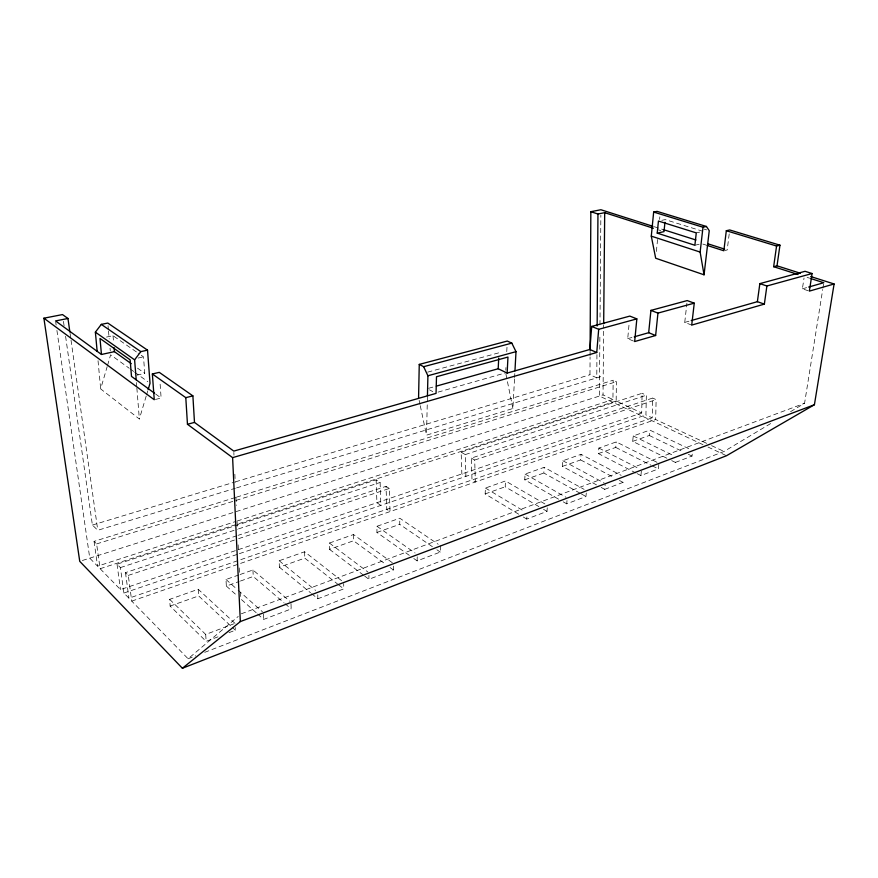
<?xml version="1.0" encoding="UTF-8"?>
<svg xmlns="http://www.w3.org/2000/svg" width="878" height="878" viewBox="0 0 878 878"><rect width="100%" height="100%" fill="white"/><g stroke="black" fill="none" stroke-linecap="round" stroke-linejoin="round"><path stroke-width="0.66" stroke-dasharray="4.39 3.29" d="M393.41 566.112L393.366 569.954L368.914 579.282L368.925 575.397M409.324 555.357L376.925 532.441L376.969 526.273L399.808 518.229L438.199 544.261M596.941 354.635L596.777 377.847L589.972 374.752L590.071 356.94M590.071 355.568L590.093 351.463M599.872 337.141L599.4 396.044L703.058 444.707M599.97 324.805L600.859 215.22M236.577 497.135L613.173 380.229L612.921 399.534L603.032 394.913L603.669 325.134M461.159 452.192L465.263 454.574L465.922 476.37L461.85 473.922L461.159 452.192L642.103 393.3L641.697 412.989L616.158 401.005L616.411 381.689L613.173 380.229M432.382 546.676L399.72 524.331L399.808 518.229M440.46 545.798L440.273 552.075L417.138 560.888L417.28 554.545M471.354 458.096L474.702 460.05L475.349 482.011L472.013 479.992L471.354 458.096L652.661 398.063L652.222 417.851L645.923 414.954L646.351 395.221L642.103 393.3M706.625 443.324L655.668 419.519L656.129 399.633L652.661 398.063M514.519 378.923L512.895 408.489L426.51 435.159L427.41 397.196M518.678 514.19L485.15 493.919L485.424 488.047L505.498 480.968L545.095 504.049M505.805 370.198L505.947 367.553M506.76 351.65L507.034 346.349M538.883 506.584L505.19 486.785L505.498 480.968M514.585 377.584L514.804 373.556M558.573 499.176L524.737 479.816L525.088 474.065L544.206 467.326L584.122 489.364M547.257 507.791L547.016 511.369L526.767 519.085L527.074 514.267M580.117 493.249L543.822 473.022L544.206 467.326M596.513 484.886L562.447 466.394L562.864 460.752L581.071 454.332L621.163 475.36M586.274 492.997L585.977 496.509L566.738 503.84L567.012 500.295M562.447 466.394L580.621 459.918L581.071 454.332M636.045 473.055L598.39 453.597L598.873 448.065L616.246 441.93L658.961 463.288L658.346 468.907L640.907 475.558L637.263 473.681M601.21 487.444L604.733 489.353L605.151 484.722M598.39 453.597L615.741 447.418L616.246 441.93M633.51 341.081L627.715 338.678L629.208 322.742M604.733 489.353L623.04 482.373L623.259 480.079M666.83 458.206L632.698 441.382L633.236 435.949L649.841 430.099L690.229 449.382M656.36 251.481L657.721 237.982M659.587 219.423L659.85 216.811M640.907 475.558L641.489 469.884M632.698 441.382L649.281 435.477L649.841 430.099M691.721 325.09L684.741 322.413L686.914 303.151M671.714 460.621L675.369 462.421L675.632 460.193M675.369 462.421L691.996 456.077L692.402 452.763M729.201 233.954L727.203 249.956L724.954 250.493M808.199 290.739L802.382 288.829L804.029 278.052M790.562 411.661L804.566 403.287L822.708 289.499M822.927 288.149L823.575 284.077M146.209 396.044L139.35 419.004L100.663 388.91L107.171 366.631M107.555 365.325L110.617 354.833L129.231 368.266M146.593 394.771L147.734 390.94M236.972 535.712L125.488 572.621L128.287 575.397L131.744 601.112L188.112 658.763L238.234 616.433M204.739 652.332L724.032 451.457L771.883 422.834M188.112 658.763L195.783 655.8M235.008 623.369L198.23 589.27L169.641 599.356L170.134 606.072L206.132 641.357L220.104 636.034M229.004 632.643L235.348 630.217L235.216 627.485M257.627 614.007L263.674 619.418L291.167 608.937L291.013 603.581M311.602 593.638L317.836 598.763L343.748 588.886L343.704 583.64M169.641 599.356L205.715 634.443L233.735 623.852M241.362 613.788L804.566 403.287M170.134 606.072L198.647 595.921L231.386 626.508M238.838 574.958L225.997 579.491L226.337 586.065L239.145 581.499M240.429 581.049L253.237 576.484L283.989 602.791M341.586 580.676L304.633 551.768L279.171 560.746L279.369 567.177L304.776 558.134L337.426 583.892M392.334 562.743L353.516 534.548L329.415 543.043L329.491 549.332L353.527 540.771L385.618 564.28M376.925 532.441L399.72 524.331M485.15 493.919L505.19 486.785M524.737 479.816L543.822 473.022M240.122 574.508L252.963 569.987L289.959 601.364M131.744 601.112L655.668 419.519M376.146 479.86L376.914 502.71L380.865 505.388L380.119 482.472L376.146 479.86L117.026 564.203L120.418 567.583L123.875 593.056L128.945 598.192L652.222 417.851M123.875 593.056L238.092 554.095M239.387 553.656L645.923 414.954M235.271 497.541L94.056 541.375L96.613 543.921L100.125 568.714L120.484 589.588L237.038 550.1M238.333 549.661L641.697 412.989M128.287 575.397L237.367 539.081M238.662 538.642L389.294 488.486L390.019 511.589L386.77 509.361L386.035 486.346L238.267 535.284M474.702 460.05L656.129 399.633M120.418 567.583L237.29 529.28M238.586 528.863L380.119 482.472M465.263 454.574L646.351 395.221M100.125 568.714L616.158 401.005M56.916 330.424L89.775 558.188L97.568 566.156L235.864 521.444M237.17 521.016L612.921 399.534M82.356 560.504L603.032 394.913M96.613 543.921L616.411 381.689M65.587 336.307L92.399 525.055L97.776 530.29L235.293 488.278M236.599 487.883L603.208 375.883M92.399 525.055L234.196 482.231M235.502 481.824L589.972 374.752M627.715 338.678L632.961 337.185M684.741 322.413L689.921 320.931M802.382 288.829L807.42 287.402M438.078 392.115L505.673 372.843M428.585 388.306L435.027 386.496M427.685 372.129L498.978 352.791M155.406 399.457L161.124 398.041L159.961 381.82M136.803 375.169L144.76 373.315L143.498 356.841L138.055 353.066M694.871 245.258L699.393 244.205M138.153 358.048L143.498 356.841M696.276 232.889L699.678 232.121M106.512 337.064L113.021 335.692L136.968 352.319M661.836 220.334L665.228 219.621L701.774 230.958M704.057 229.092L706.658 229.893M654.286 226.733L663.406 229.641M658.533 229.882L660.717 230.585M702.828 244.051L707.492 245.544M807.08 277.382L809.648 278.205M711.597 445.651L724.032 451.457M707.986 447.034L726.501 455.726M649.281 435.477L683.457 451.961M688.341 454.31L691.996 456.077M633.236 435.949L673.569 455.649M615.741 447.418L651.037 465.23M652.255 465.845L658.346 468.907M598.873 448.065L639.052 468.632M580.621 459.918L614.556 477.884M619.407 480.453L623.04 482.373M562.864 460.752L604.086 482.933M429.485 389.843L432.766 391.61M581.291 493.897L585.977 496.509M525.088 474.065L566.025 497.277M563.237 501.843L566.738 503.84M543.526 509.317L547.016 511.369M485.424 488.047L524.824 511.665M523.299 516.988L526.767 519.085M386.035 486.346L389.294 488.486M436.893 549.76L440.273 552.075M376.969 526.273L415.042 552.975M413.79 558.518L417.138 560.888M137.539 368.156L144.76 373.315M130.317 369.056L133.61 371.427M134.696 372.217L147.833 381.7M155.713 394.09L161.124 398.041M390.041 567.528L393.366 569.954M329.415 543.043L367.86 572.006M329.491 549.332L363.58 575.233M364.644 576.045L368.914 579.282M338.48 584.726L343.748 588.886M279.171 560.746L315.641 590.444M279.369 567.177L310.56 592.782M285.01 603.669L291.167 608.937M225.997 579.491L237.126 589.347M238.136 590.246L262.412 611.746M226.337 586.065L237.444 595.975M241.472 599.586L256.617 613.107M232.374 627.441L235.348 630.217M419.146 400.346L419.991 404.363M420.277 405.702L426.51 435.159M505.937 374.171L512.895 408.489M55.742 322.292L56.137 325.003M63.457 321.37L64.423 328.152M94.056 541.375L97.568 566.156M70.075 333.421L70.833 338.853M71.03 340.214L97.776 530.29M117.026 564.203L120.484 589.588M125.488 572.621L128.945 598.192M98.04 360.726L100.663 388.91M113.021 335.692L113.602 342.343M108.038 325.705L108.389 329.678M108.51 331.006L109.212 338.952M110.035 348.215L110.266 350.871M136.43 382.545L136.748 386.605M136.858 387.955L139.35 419.004M198.23 589.27L198.647 595.921M205.715 634.443L206.132 641.357M233.844 452.466L233.965 455.188M234.854 474.208L235.238 482.351M235.93 497.299L236.314 505.454M237.071 521.751L237.389 528.545M238.147 544.854L238.399 550.286M239.222 567.945L239.485 573.378M240.363 592.398L240.561 596.48M252.963 569.987L253.237 576.484M263.477 613.996L263.674 619.418M304.633 551.768L304.776 558.134M317.77 594.79L317.836 598.763M353.516 534.548L353.527 540.771"/><path stroke-width="1.32" d="M590.104 350.092L590.839 211.697L600.903 209.743L652.98 226.326M597.15 325.968L597.951 214.002L590.839 211.697M603.68 323.762L604.69 212.674L597.951 214.002M418.576 397.668L419.256 364.414L507.308 341.048L511.808 343.122L516.001 351.661L514.958 370.867M427.443 395.835L427.915 375.762L423.646 366.697L419.256 364.414M69.878 332.06L67.968 318.484L62.492 314.576L43.9 318.198L79.744 561.338L182.394 668.257L726.501 455.726L814.411 404.725L834.1 283.978L809.351 291.123L812.084 273.53L766.889 285.987L764.354 304.117L691.721 325.09L694.257 303.162L657.951 313.095L655.636 335.506L634.662 341.553L636.846 318.879L598.686 329.316L596.755 352.495L589.851 349.488L507.144 373.095L498.199 368.738L498.715 358.103M507.144 373.095L507.967 357.05L436.498 376.739L436.048 393.388L233.778 451.105L194.488 422.417L192.886 395.879L159.28 372.36L152.355 373.973L154.265 399.742L43.9 318.198M589.851 349.488L591.706 326.418L629.833 316.102L636.846 318.879M651.289 236.138L653.66 212.07L657.073 211.368L706.428 226.469L709.248 230.694L704.046 274.803L655.679 258.231L651.289 236.138L700.128 252.074L704.046 274.803M657.227 233.12L658.434 221.047L696.276 232.889L694.871 245.258L657.227 233.12L663.998 231.638L664.953 222.288M634.267 336.812L648.677 332.696L650.927 310.395L687.211 300.583L694.257 303.162M700.128 252.074L703.004 227.226L706.428 226.469M779.96 245.192L776.569 246.027L773.65 266.692L777.019 265.814L779.96 245.192L729.706 229.959L726.315 230.727L723.834 250.768L707.492 245.544M691.227 320.558L757.374 301.681L759.854 283.627L805.06 271.302L812.084 273.53M148.119 389.667L150.028 383.28L147.526 350.146L107.807 323.06L101.31 324.377L95.373 332.158L97.162 351.332M136.211 379.845L134.608 359.848L140.82 351.628L147.526 350.146M182.394 668.257L240.342 621.569L814.411 404.725M152.355 373.973L185.796 397.657L187.464 424.272L232.604 457.625L596.755 352.495M808.682 287.04L823.784 282.727L810.932 278.611M436.311 386.133L498.199 368.738M427.915 375.762L516.001 351.661M423.646 366.697L511.808 343.122M187.464 424.272L194.488 422.417M185.796 397.657L192.886 395.879M67.968 318.484L55.544 320.931L101.464 354.471L114.414 351.65L131.228 363.646M726.315 230.727L776.569 246.027M653.66 212.07L703.004 227.226M663.406 229.641L695.958 240.001M707.679 243.733L724.602 249.122M777.019 265.814L800.374 273.245M810.745 276.548L834.1 283.978M604.69 212.674L653.408 228.247M773.65 266.692L798.08 274.507M759.854 283.627L766.889 285.987M757.374 301.681L764.354 304.117M650.927 310.395L657.951 313.095M648.677 332.696L655.636 335.506M591.706 326.418L598.686 329.316M101.31 324.377L140.82 351.628M95.373 332.158L134.608 359.848M154.627 393.3L131.491 376.399L130.142 359.837L99.993 338.436L101.464 354.471M114.063 347.655L114.414 351.65M232.604 457.625L240.342 621.569"/></g></svg>
